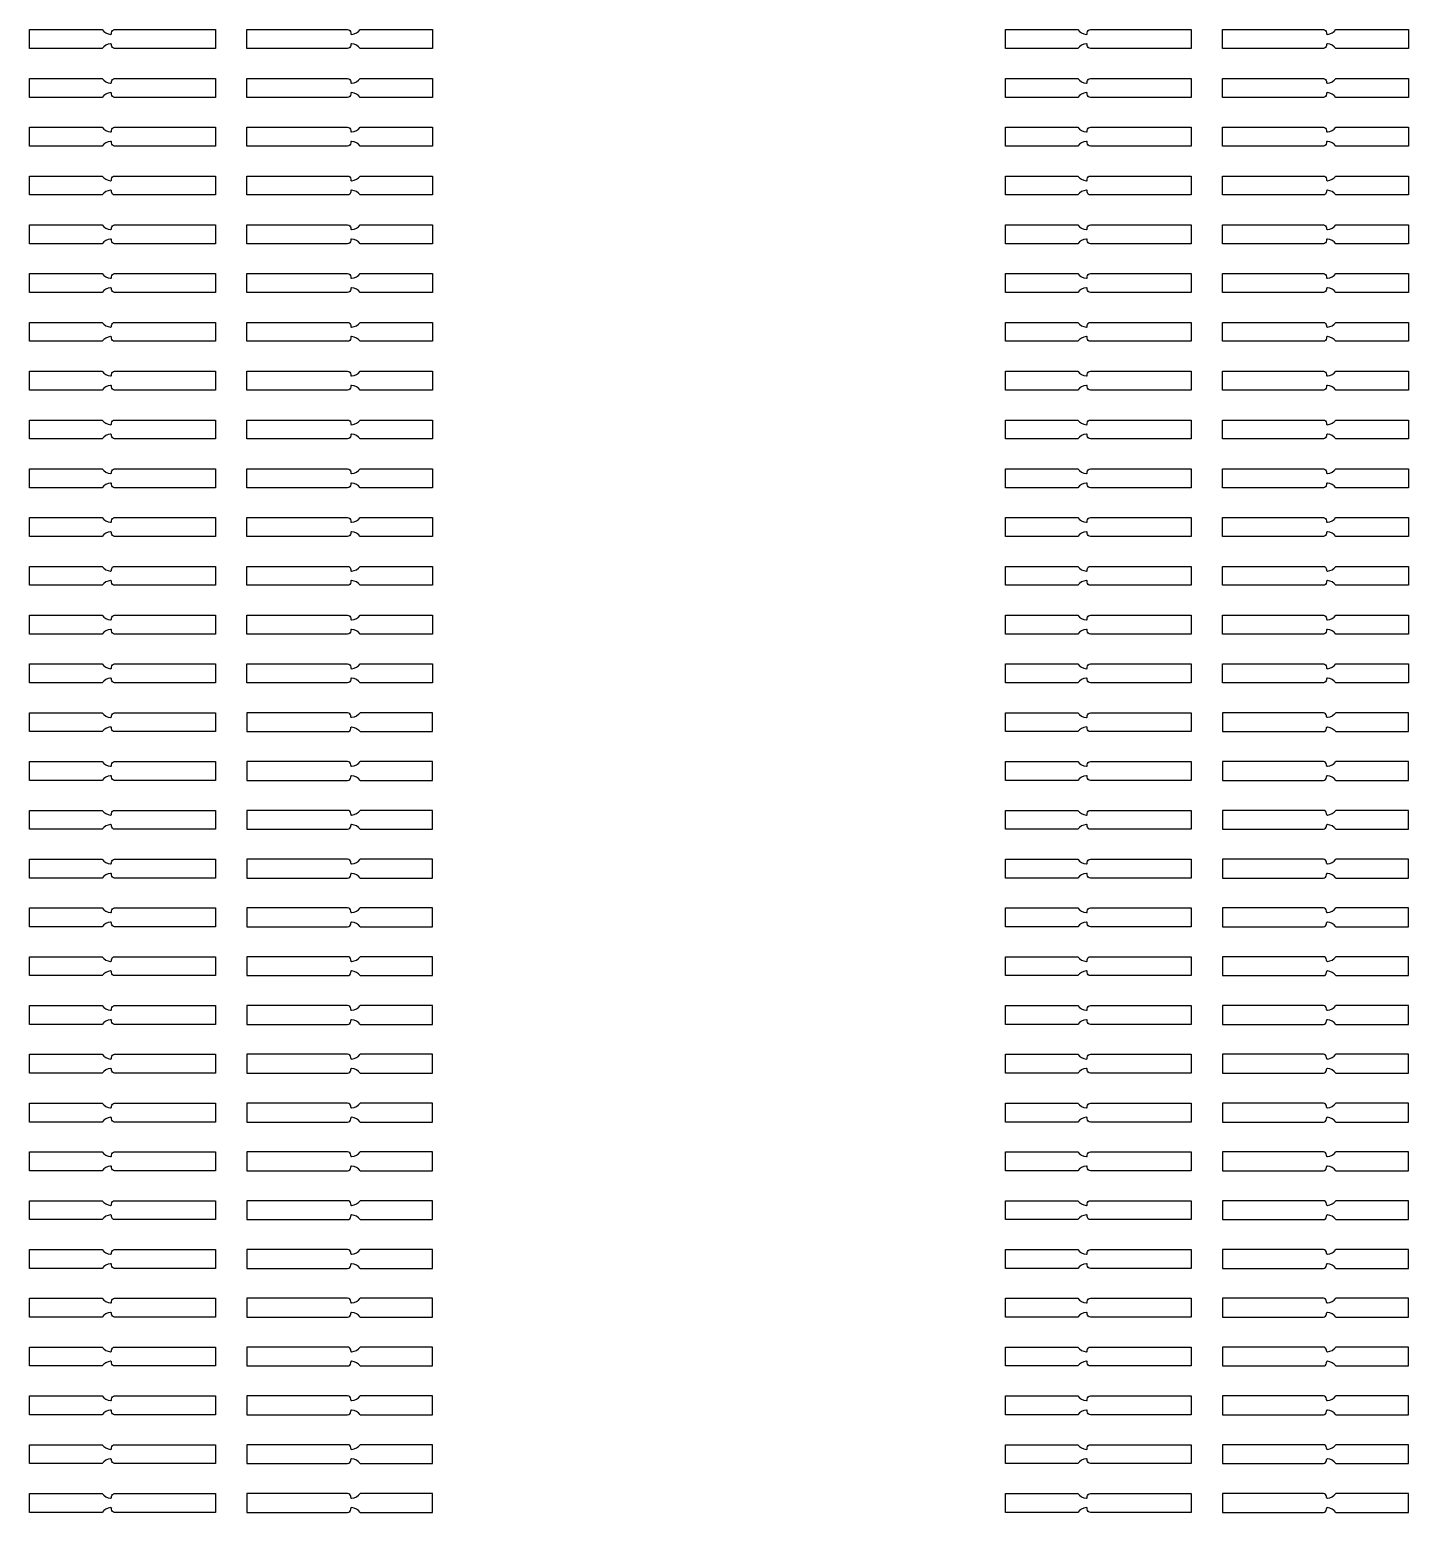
# Model space of a CAD drawing. Extents: x 15393 to 105743, y 58698 to 87977.
# Drawn here: x 58052.3 to 58490.3, y 58706 to 59177 of the extents above; entities that cross this region are included whole.
import ezdxf

# ---------------------------------------------------------------- set-up
doc = ezdxf.new("R2010")
doc.units = 13
doc.header["$MEASUREMENT"] = 0
doc.layers.add('Trap Layer', color=80, linetype='Continuous')

# ---------------------------------------------------------------- blocks, each defined once
blk = doc.blocks.new('*U137')
at = {"layer": 'Trap Layer'}
for p, q in [((2.5, 3), (-29.5, 3)), ((-29.5, 3), (-29.5, -3)), ((3.5, 1.76), (3.5, 2)), ((29.5, 3), (6.5, 3)), ((29.5, -3), (29.5, 3)), ((-29.5, -3), (2.5, -3)), ((3.5, -2), (3.5, -1.76)), ((6.5, -3), (29.5, -3))]:
    blk.add_line(p, q, dxfattribs=at)
for centre, radius, start, end in [((2.5, 2), 1, 0, 90), ((3.75, 1.76), 0.25, 180, 274.096), ((3.5, 5.25), 3.75, 274.096, 323.1301), ((2.5, -2), 1, 270, 0), ((3.75, -1.76), 0.25, 85.904, 180), ((3.5, -5.25), 3.75, 36.8699, 85.904)]:
    blk.add_arc(centre, radius, start, end, dxfattribs=at)
blk = doc.blocks.new('*U134')
at = {"layer": 'Trap Layer', "color": 0, "linetype": 'ByBlock', "lineweight": -2, "transparency": 16777216}
for p in [(0, 0), (0, -15.5), (0, -31), (0, -46.5), (0, -62), (0, -77.5), (0, -93), (0, -108.5), (0, -124), (0, -139.5), (0, -155), (0, -170.5), (0, -186), (0, -201.5), (0, -217), (0, -232.5)]:
    blk.add_blockref('*U137', p, dxfattribs=at)
blk = doc.blocks.new('*U141')
at = {"layer": 'Trap Layer'}
for p, q in [((2.5, 3), (-29.5, 3)), ((-29.5, 3), (-29.5, -3)), ((3.5, 1.76), (3.5, 2)), ((29.5, 3), (6.5, 3)), ((29.5, -3), (29.5, 3)), ((-29.5, -3), (2.5, -3)), ((3.5, -2), (3.5, -1.76)), ((6.5, -3), (29.5, -3))]:
    blk.add_line(p, q, dxfattribs=at)
for centre, radius, start, end in [((2.5, 2), 1, 0, 90), ((3.75, 1.76), 0.25, 180, 274.096), ((3.5, 5.25), 3.75, 274.096, 323.1301), ((2.5, -2), 1, 270, 0), ((3.75, -1.76), 0.25, 85.904, 180), ((3.5, -5.25), 3.75, 36.8699, 85.904)]:
    blk.add_arc(centre, radius, start, end, dxfattribs=at)
blk = doc.blocks.new('*U138')
at = {"layer": 'Trap Layer', "color": 0, "linetype": 'ByBlock', "lineweight": -2, "transparency": 16777216}
for p in [(0, 0), (0, -15.5), (0, -31), (0, -46.5), (0, -62), (0, -77.5), (0, -93), (0, -108.5), (0, -124), (0, -139.5), (0, -155), (0, -170.5), (0, -186), (0, -201.5), (0, -217), (0, -232.5)]:
    blk.add_blockref('*U141', p, dxfattribs=at)

msp = doc.modelspace()

# ---------------------------------------------------------------- linework, layer by layer
at = {"layer": 'Trap Layer'}
for points in [[(58078.04, 59172.52, 0.217277), (58075.31, 59171.03), (58052.31, 59171.03), (58052.31, 59177.03), (58075.31, 59177.03, 0.217277), (58078.04, 59175.54, 0.435311), (58078.31, 59175.79), (58078.31, 59176.03, -0.414214), (58079.31, 59177.03), (58111.31, 59177.03), (58111.31, 59171.03), (58079.31, 59171.03, -0.414214), (58078.31, 59172.03), (58078.31, 59172.27, 0.435311)], [(58154.58, 59175.54, 0.217277), (58157.31, 59177.03), (58180.31, 59177.03), (58180.31, 59171.03), (58157.31, 59171.03, 0.217277), (58154.58, 59172.52, 0.435311), (58154.31, 59172.27), (58154.31, 59172.03, -0.414214), (58153.31, 59171.03), (58121.31, 59171.03), (58121.31, 59177.03), (58153.31, 59177.03, -0.414214), (58154.31, 59176.03), (58154.31, 59175.79, 0.435311)], [(58388.04, 59172.52, 0.217277), (58385.31, 59171.03), (58362.31, 59171.03), (58362.31, 59177.03), (58385.31, 59177.03, 0.217277), (58388.04, 59175.54, 0.435311), (58388.31, 59175.79), (58388.31, 59176.03, -0.414214), (58389.31, 59177.03), (58421.31, 59177.03), (58421.31, 59171.03), (58389.31, 59171.03, -0.414214), (58388.31, 59172.03), (58388.31, 59172.27, 0.435311)], [(58464.58, 59175.54, 0.217277), (58467.31, 59177.03), (58490.31, 59177.03), (58490.31, 59171.03), (58467.31, 59171.03, 0.217277), (58464.58, 59172.52, 0.435311), (58464.31, 59172.27), (58464.31, 59172.03, -0.414214), (58463.31, 59171.03), (58431.31, 59171.03), (58431.31, 59177.03), (58463.31, 59177.03, -0.414214), (58464.31, 59176.03), (58464.31, 59175.79, 0.435311)], [(58078.04, 59157.02, 0.217277), (58075.31, 59155.53), (58052.31, 59155.53), (58052.31, 59161.53), (58075.31, 59161.53, 0.217277), (58078.04, 59160.04, 0.435311), (58078.31, 59160.29), (58078.31, 59160.53, -0.414214), (58079.31, 59161.53), (58111.31, 59161.53), (58111.31, 59155.53), (58079.31, 59155.53, -0.414214), (58078.31, 59156.53), (58078.31, 59156.77, 0.435311)], [(58154.58, 59160.04, 0.217277), (58157.31, 59161.53), (58180.31, 59161.53), (58180.31, 59155.53), (58157.31, 59155.53, 0.217277), (58154.58, 59157.02, 0.435311), (58154.31, 59156.77), (58154.31, 59156.53, -0.414214), (58153.31, 59155.53), (58121.31, 59155.53), (58121.31, 59161.53), (58153.31, 59161.53, -0.414214), (58154.31, 59160.53), (58154.31, 59160.29, 0.435311)], [(58388.04, 59157.02, 0.217277), (58385.31, 59155.53), (58362.31, 59155.53), (58362.31, 59161.53), (58385.31, 59161.53, 0.217277), (58388.04, 59160.04, 0.435311), (58388.31, 59160.29), (58388.31, 59160.53, -0.414214), (58389.31, 59161.53), (58421.31, 59161.53), (58421.31, 59155.53), (58389.31, 59155.53, -0.414214), (58388.31, 59156.53), (58388.31, 59156.77, 0.435311)], [(58464.58, 59160.04, 0.217277), (58467.31, 59161.53), (58490.31, 59161.53), (58490.31, 59155.53), (58467.31, 59155.53, 0.217277), (58464.58, 59157.02, 0.435311), (58464.31, 59156.77), (58464.31, 59156.53, -0.414214), (58463.31, 59155.53), (58431.31, 59155.53), (58431.31, 59161.53), (58463.31, 59161.53, -0.414214), (58464.31, 59160.53), (58464.31, 59160.29, 0.435311)], [(58078.04, 59141.52, 0.217277), (58075.31, 59140.03), (58052.31, 59140.03), (58052.31, 59146.03), (58075.31, 59146.03, 0.217277), (58078.04, 59144.54, 0.435311), (58078.31, 59144.79), (58078.31, 59145.03, -0.414214), (58079.31, 59146.03), (58111.31, 59146.03), (58111.31, 59140.03), (58079.31, 59140.03, -0.414214), (58078.31, 59141.03), (58078.31, 59141.27, 0.435311)], [(58154.58, 59144.54, 0.217277), (58157.31, 59146.03), (58180.31, 59146.03), (58180.31, 59140.03), (58157.31, 59140.03, 0.217277), (58154.58, 59141.52, 0.435311), (58154.31, 59141.27), (58154.31, 59141.03, -0.414214), (58153.31, 59140.03), (58121.31, 59140.03), (58121.31, 59146.03), (58153.31, 59146.03, -0.414214), (58154.31, 59145.03), (58154.31, 59144.79, 0.435311)], [(58388.04, 59141.52, 0.217277), (58385.31, 59140.03), (58362.31, 59140.03), (58362.31, 59146.03), (58385.31, 59146.03, 0.217277), (58388.04, 59144.54, 0.435311), (58388.31, 59144.79), (58388.31, 59145.03, -0.414214), (58389.31, 59146.03), (58421.31, 59146.03), (58421.31, 59140.03), (58389.31, 59140.03, -0.414214), (58388.31, 59141.03), (58388.31, 59141.27, 0.435311)], [(58464.58, 59144.54, 0.217277), (58467.31, 59146.03), (58490.31, 59146.03), (58490.31, 59140.03), (58467.31, 59140.03, 0.217277), (58464.58, 59141.52, 0.435311), (58464.31, 59141.27), (58464.31, 59141.03, -0.414214), (58463.31, 59140.03), (58431.31, 59140.03), (58431.31, 59146.03), (58463.31, 59146.03, -0.414214), (58464.31, 59145.03), (58464.31, 59144.79, 0.435311)], [(58078.04, 59126.02, 0.217277), (58075.31, 59124.53), (58052.31, 59124.53), (58052.31, 59130.53), (58075.31, 59130.53, 0.217277), (58078.04, 59129.04, 0.435311), (58078.31, 59129.29), (58078.31, 59129.53, -0.414214), (58079.31, 59130.53), (58111.31, 59130.53), (58111.31, 59124.53), (58079.31, 59124.53, -0.414214), (58078.31, 59125.53), (58078.31, 59125.77, 0.435311)], [(58154.58, 59129.04, 0.217277), (58157.31, 59130.53), (58180.31, 59130.53), (58180.31, 59124.53), (58157.31, 59124.53, 0.217277), (58154.58, 59126.02, 0.435311), (58154.31, 59125.77), (58154.31, 59125.53, -0.414214), (58153.31, 59124.53), (58121.31, 59124.53), (58121.31, 59130.53), (58153.31, 59130.53, -0.414214), (58154.31, 59129.53), (58154.31, 59129.29, 0.435311)], [(58388.04, 59126.02, 0.217277), (58385.31, 59124.53), (58362.31, 59124.53), (58362.31, 59130.53), (58385.31, 59130.53, 0.217277), (58388.04, 59129.04, 0.435311), (58388.31, 59129.29), (58388.31, 59129.53, -0.414214), (58389.31, 59130.53), (58421.31, 59130.53), (58421.31, 59124.53), (58389.31, 59124.53, -0.414214), (58388.31, 59125.53), (58388.31, 59125.77, 0.435311)], [(58464.58, 59129.04, 0.217277), (58467.31, 59130.53), (58490.31, 59130.53), (58490.31, 59124.53), (58467.31, 59124.53, 0.217277), (58464.58, 59126.02, 0.435311), (58464.31, 59125.77), (58464.31, 59125.53, -0.414214), (58463.31, 59124.53), (58431.31, 59124.53), (58431.31, 59130.53), (58463.31, 59130.53, -0.414214), (58464.31, 59129.53), (58464.31, 59129.29, 0.435311)], [(58078.04, 59110.52, 0.217277), (58075.31, 59109.03), (58052.31, 59109.03), (58052.31, 59115.03), (58075.31, 59115.03, 0.217277), (58078.04, 59113.54, 0.435311), (58078.31, 59113.79), (58078.31, 59114.03, -0.414214), (58079.31, 59115.03), (58111.31, 59115.03), (58111.31, 59109.03), (58079.31, 59109.03, -0.414214), (58078.31, 59110.03), (58078.31, 59110.27, 0.435311)], [(58154.58, 59113.54, 0.217277), (58157.31, 59115.03), (58180.31, 59115.03), (58180.31, 59109.03), (58157.31, 59109.03, 0.217277), (58154.58, 59110.52, 0.435311), (58154.31, 59110.27), (58154.31, 59110.03, -0.414214), (58153.31, 59109.03), (58121.31, 59109.03), (58121.31, 59115.03), (58153.31, 59115.03, -0.414214), (58154.31, 59114.03), (58154.31, 59113.79, 0.435311)], [(58388.04, 59110.52, 0.217277), (58385.31, 59109.03), (58362.31, 59109.03), (58362.31, 59115.03), (58385.31, 59115.03, 0.217277), (58388.04, 59113.54, 0.435311), (58388.31, 59113.79), (58388.31, 59114.03, -0.414214), (58389.31, 59115.03), (58421.31, 59115.03), (58421.31, 59109.03), (58389.31, 59109.03, -0.414214), (58388.31, 59110.03), (58388.31, 59110.27, 0.435311)], [(58464.58, 59113.54, 0.217277), (58467.31, 59115.03), (58490.31, 59115.03), (58490.31, 59109.03), (58467.31, 59109.03, 0.217277), (58464.58, 59110.52, 0.435311), (58464.31, 59110.27), (58464.31, 59110.03, -0.414214), (58463.31, 59109.03), (58431.31, 59109.03), (58431.31, 59115.03), (58463.31, 59115.03, -0.414214), (58464.31, 59114.03), (58464.31, 59113.79, 0.435311)], [(58078.04, 59095.02, 0.217277), (58075.31, 59093.53), (58052.31, 59093.53), (58052.31, 59099.53), (58075.31, 59099.53, 0.217277), (58078.04, 59098.04, 0.435311), (58078.31, 59098.29), (58078.31, 59098.53, -0.414214), (58079.31, 59099.53), (58111.31, 59099.53), (58111.31, 59093.53), (58079.31, 59093.53, -0.414214), (58078.31, 59094.53), (58078.31, 59094.77, 0.435311)], [(58154.58, 59098.04, 0.217277), (58157.31, 59099.53), (58180.31, 59099.53), (58180.31, 59093.53), (58157.31, 59093.53, 0.217277), (58154.58, 59095.02, 0.435311), (58154.31, 59094.77), (58154.31, 59094.53, -0.414214), (58153.31, 59093.53), (58121.31, 59093.53), (58121.31, 59099.53), (58153.31, 59099.53, -0.414214), (58154.31, 59098.53), (58154.31, 59098.29, 0.435311)], [(58388.04, 59095.02, 0.217277), (58385.31, 59093.53), (58362.31, 59093.53), (58362.31, 59099.53), (58385.31, 59099.53, 0.217277), (58388.04, 59098.04, 0.435311), (58388.31, 59098.29), (58388.31, 59098.53, -0.414214), (58389.31, 59099.53), (58421.31, 59099.53), (58421.31, 59093.53), (58389.31, 59093.53, -0.414214), (58388.31, 59094.53), (58388.31, 59094.77, 0.435311)], [(58464.58, 59098.04, 0.217277), (58467.31, 59099.53), (58490.31, 59099.53), (58490.31, 59093.53), (58467.31, 59093.53, 0.217277), (58464.58, 59095.02, 0.435311), (58464.31, 59094.77), (58464.31, 59094.53, -0.414214), (58463.31, 59093.53), (58431.31, 59093.53), (58431.31, 59099.53), (58463.31, 59099.53, -0.414214), (58464.31, 59098.53), (58464.31, 59098.29, 0.435311)], [(58078.04, 59079.52, 0.217277), (58075.31, 59078.03), (58052.31, 59078.03), (58052.31, 59084.03), (58075.31, 59084.03, 0.217277), (58078.04, 59082.54, 0.435311), (58078.31, 59082.79), (58078.31, 59083.03, -0.414214), (58079.31, 59084.03), (58111.31, 59084.03), (58111.31, 59078.03), (58079.31, 59078.03, -0.414214), (58078.31, 59079.03), (58078.31, 59079.27, 0.435311)], [(58154.58, 59082.54, 0.217277), (58157.31, 59084.03), (58180.31, 59084.03), (58180.31, 59078.03), (58157.31, 59078.03, 0.217277), (58154.58, 59079.52, 0.435311), (58154.31, 59079.27), (58154.31, 59079.03, -0.414214), (58153.31, 59078.03), (58121.31, 59078.03), (58121.31, 59084.03), (58153.31, 59084.03, -0.414214), (58154.31, 59083.03), (58154.31, 59082.79, 0.435311)], [(58388.04, 59079.52, 0.217277), (58385.31, 59078.03), (58362.31, 59078.03), (58362.31, 59084.03), (58385.31, 59084.03, 0.217277), (58388.04, 59082.54, 0.435311), (58388.31, 59082.79), (58388.31, 59083.03, -0.414214), (58389.31, 59084.03), (58421.31, 59084.03), (58421.31, 59078.03), (58389.31, 59078.03, -0.414214), (58388.31, 59079.03), (58388.31, 59079.27, 0.435311)], [(58464.58, 59082.54, 0.217277), (58467.31, 59084.03), (58490.31, 59084.03), (58490.31, 59078.03), (58467.31, 59078.03, 0.217277), (58464.58, 59079.52, 0.435311), (58464.31, 59079.27), (58464.31, 59079.03, -0.414214), (58463.31, 59078.03), (58431.31, 59078.03), (58431.31, 59084.03), (58463.31, 59084.03, -0.414214), (58464.31, 59083.03), (58464.31, 59082.79, 0.435311)], [(58078.04, 59064.02, 0.217277), (58075.31, 59062.53), (58052.31, 59062.53), (58052.31, 59068.53), (58075.31, 59068.53, 0.217277), (58078.04, 59067.04, 0.435311), (58078.31, 59067.29), (58078.31, 59067.53, -0.414214), (58079.31, 59068.53), (58111.31, 59068.53), (58111.31, 59062.53), (58079.31, 59062.53, -0.414214), (58078.31, 59063.53), (58078.31, 59063.77, 0.435311)], [(58154.58, 59067.04, 0.217277), (58157.31, 59068.53), (58180.31, 59068.53), (58180.31, 59062.53), (58157.31, 59062.53, 0.217277), (58154.58, 59064.02, 0.435311), (58154.31, 59063.77), (58154.31, 59063.53, -0.414214), (58153.31, 59062.53), (58121.31, 59062.53), (58121.31, 59068.53), (58153.31, 59068.53, -0.414214), (58154.31, 59067.53), (58154.31, 59067.29, 0.435311)], [(58388.04, 59064.02, 0.217277), (58385.31, 59062.53), (58362.31, 59062.53), (58362.31, 59068.53), (58385.31, 59068.53, 0.217277), (58388.04, 59067.04, 0.435311), (58388.31, 59067.29), (58388.31, 59067.53, -0.414214), (58389.31, 59068.53), (58421.31, 59068.53), (58421.31, 59062.53), (58389.31, 59062.53, -0.414214), (58388.31, 59063.53), (58388.31, 59063.77, 0.435311)], [(58464.58, 59067.04, 0.217277), (58467.31, 59068.53), (58490.31, 59068.53), (58490.31, 59062.53), (58467.31, 59062.53, 0.217277), (58464.58, 59064.02, 0.435311), (58464.31, 59063.77), (58464.31, 59063.53, -0.414214), (58463.31, 59062.53), (58431.31, 59062.53), (58431.31, 59068.53), (58463.31, 59068.53, -0.414214), (58464.31, 59067.53), (58464.31, 59067.29, 0.435311)], [(58078.04, 59048.52, 0.217277), (58075.31, 59047.03), (58052.31, 59047.03), (58052.31, 59053.03), (58075.31, 59053.03, 0.217277), (58078.04, 59051.54, 0.435311), (58078.31, 59051.79), (58078.31, 59052.03, -0.414214), (58079.31, 59053.03), (58111.31, 59053.03), (58111.31, 59047.03), (58079.31, 59047.03, -0.414214), (58078.31, 59048.03), (58078.31, 59048.27, 0.435311)], [(58154.58, 59051.54, 0.217277), (58157.31, 59053.03), (58180.31, 59053.03), (58180.31, 59047.03), (58157.31, 59047.03, 0.217277), (58154.58, 59048.52, 0.435311), (58154.31, 59048.27), (58154.31, 59048.03, -0.414214), (58153.31, 59047.03), (58121.31, 59047.03), (58121.31, 59053.03), (58153.31, 59053.03, -0.414214), (58154.31, 59052.03), (58154.31, 59051.79, 0.435311)], [(58388.04, 59048.52, 0.217277), (58385.31, 59047.03), (58362.31, 59047.03), (58362.31, 59053.03), (58385.31, 59053.03, 0.217277), (58388.04, 59051.54, 0.435311), (58388.31, 59051.79), (58388.31, 59052.03, -0.414214), (58389.31, 59053.03), (58421.31, 59053.03), (58421.31, 59047.03), (58389.31, 59047.03, -0.414214), (58388.31, 59048.03), (58388.31, 59048.27, 0.435311)], [(58464.58, 59051.54, 0.217277), (58467.31, 59053.03), (58490.31, 59053.03), (58490.31, 59047.03), (58467.31, 59047.03, 0.217277), (58464.58, 59048.52, 0.435311), (58464.31, 59048.27), (58464.31, 59048.03, -0.414214), (58463.31, 59047.03), (58431.31, 59047.03), (58431.31, 59053.03), (58463.31, 59053.03, -0.414214), (58464.31, 59052.03), (58464.31, 59051.79, 0.435311)], [(58078.04, 59033.02, 0.217277), (58075.31, 59031.53), (58052.31, 59031.53), (58052.31, 59037.53), (58075.31, 59037.53, 0.217277), (58078.04, 59036.04, 0.435311), (58078.31, 59036.29), (58078.31, 59036.53, -0.414214), (58079.31, 59037.53), (58111.31, 59037.53), (58111.31, 59031.53), (58079.31, 59031.53, -0.414214), (58078.31, 59032.53), (58078.31, 59032.77, 0.435311)], [(58154.58, 59036.04, 0.217277), (58157.31, 59037.53), (58180.31, 59037.53), (58180.31, 59031.53), (58157.31, 59031.53, 0.217277), (58154.58, 59033.02, 0.435311), (58154.31, 59032.77), (58154.31, 59032.53, -0.414214), (58153.31, 59031.53), (58121.31, 59031.53), (58121.31, 59037.53), (58153.31, 59037.53, -0.414214), (58154.31, 59036.53), (58154.31, 59036.29, 0.435311)], [(58388.04, 59033.02, 0.217277), (58385.31, 59031.53), (58362.31, 59031.53), (58362.31, 59037.53), (58385.31, 59037.53, 0.217277), (58388.04, 59036.04, 0.435311), (58388.31, 59036.29), (58388.31, 59036.53, -0.414214), (58389.31, 59037.53), (58421.31, 59037.53), (58421.31, 59031.53), (58389.31, 59031.53, -0.414214), (58388.31, 59032.53), (58388.31, 59032.77, 0.435311)], [(58464.58, 59036.04, 0.217277), (58467.31, 59037.53), (58490.31, 59037.53), (58490.31, 59031.53), (58467.31, 59031.53, 0.217277), (58464.58, 59033.02, 0.435311), (58464.31, 59032.77), (58464.31, 59032.53, -0.414214), (58463.31, 59031.53), (58431.31, 59031.53), (58431.31, 59037.53), (58463.31, 59037.53, -0.414214), (58464.31, 59036.53), (58464.31, 59036.29, 0.435311)], [(58078.04, 59017.52, 0.217277), (58075.31, 59016.03), (58052.31, 59016.03), (58052.31, 59022.03), (58075.31, 59022.03, 0.217277), (58078.04, 59020.54, 0.435311), (58078.31, 59020.79), (58078.31, 59021.03, -0.414214), (58079.31, 59022.03), (58111.31, 59022.03), (58111.31, 59016.03), (58079.31, 59016.03, -0.414214), (58078.31, 59017.03), (58078.31, 59017.27, 0.435311)], [(58154.58, 59020.54, 0.217277), (58157.31, 59022.03), (58180.31, 59022.03), (58180.31, 59016.03), (58157.31, 59016.03, 0.217277), (58154.58, 59017.52, 0.435311), (58154.31, 59017.27), (58154.31, 59017.03, -0.414214), (58153.31, 59016.03), (58121.31, 59016.03), (58121.31, 59022.03), (58153.31, 59022.03, -0.414214), (58154.31, 59021.03), (58154.31, 59020.79, 0.435311)], [(58388.04, 59017.52, 0.217277), (58385.31, 59016.03), (58362.31, 59016.03), (58362.31, 59022.03), (58385.31, 59022.03, 0.217277), (58388.04, 59020.54, 0.435311), (58388.31, 59020.79), (58388.31, 59021.03, -0.414214), (58389.31, 59022.03), (58421.31, 59022.03), (58421.31, 59016.03), (58389.31, 59016.03, -0.414214), (58388.31, 59017.03), (58388.31, 59017.27, 0.435311)], [(58464.58, 59020.54, 0.217277), (58467.31, 59022.03), (58490.31, 59022.03), (58490.31, 59016.03), (58467.31, 59016.03, 0.217277), (58464.58, 59017.52, 0.435311), (58464.31, 59017.27), (58464.31, 59017.03, -0.414214), (58463.31, 59016.03), (58431.31, 59016.03), (58431.31, 59022.03), (58463.31, 59022.03, -0.414214), (58464.31, 59021.03), (58464.31, 59020.79, 0.435311)], [(58078.04, 59002.02, 0.217277), (58075.31, 59000.53), (58052.31, 59000.53), (58052.31, 59006.53), (58075.31, 59006.53, 0.217277), (58078.04, 59005.04, 0.435311), (58078.31, 59005.29), (58078.31, 59005.53, -0.414214), (58079.31, 59006.53), (58111.31, 59006.53), (58111.31, 59000.53), (58079.31, 59000.53, -0.414214), (58078.31, 59001.53), (58078.31, 59001.77, 0.435311)], [(58154.58, 59005.04, 0.217277), (58157.31, 59006.53), (58180.31, 59006.53), (58180.31, 59000.53), (58157.31, 59000.53, 0.217277), (58154.58, 59002.02, 0.435311), (58154.31, 59001.77), (58154.31, 59001.53, -0.414214), (58153.31, 59000.53), (58121.31, 59000.53), (58121.31, 59006.53), (58153.31, 59006.53, -0.414214), (58154.31, 59005.53), (58154.31, 59005.29, 0.435311)], [(58388.04, 59002.02, 0.217277), (58385.31, 59000.53), (58362.31, 59000.53), (58362.31, 59006.53), (58385.31, 59006.53, 0.217277), (58388.04, 59005.04, 0.435311), (58388.31, 59005.29), (58388.31, 59005.53, -0.414214), (58389.31, 59006.53), (58421.31, 59006.53), (58421.31, 59000.53), (58389.31, 59000.53, -0.414214), (58388.31, 59001.53), (58388.31, 59001.77, 0.435311)], [(58464.58, 59005.04, 0.217277), (58467.31, 59006.53), (58490.31, 59006.53), (58490.31, 59000.53), (58467.31, 59000.53, 0.217277), (58464.58, 59002.02, 0.435311), (58464.31, 59001.77), (58464.31, 59001.53, -0.414214), (58463.31, 59000.53), (58431.31, 59000.53), (58431.31, 59006.53), (58463.31, 59006.53, -0.414214), (58464.31, 59005.53), (58464.31, 59005.29, 0.435311)], [(58078.04, 58986.52, 0.217277), (58075.31, 58985.03), (58052.31, 58985.03), (58052.31, 58991.03), (58075.31, 58991.03, 0.217277), (58078.04, 58989.54, 0.435311), (58078.31, 58989.79), (58078.31, 58990.03, -0.414214), (58079.31, 58991.03), (58111.31, 58991.03), (58111.31, 58985.03), (58079.31, 58985.03, -0.414214), (58078.31, 58986.03), (58078.31, 58986.27, 0.435311)], [(58154.58, 58989.54, 0.217277), (58157.31, 58991.03), (58180.31, 58991.03), (58180.31, 58985.03), (58157.31, 58985.03, 0.217277), (58154.58, 58986.52, 0.435311), (58154.31, 58986.27), (58154.31, 58986.03, -0.414214), (58153.31, 58985.03), (58121.31, 58985.03), (58121.31, 58991.03), (58153.31, 58991.03, -0.414214), (58154.31, 58990.03), (58154.31, 58989.79, 0.435311)], [(58388.04, 58986.52, 0.217277), (58385.31, 58985.03), (58362.31, 58985.03), (58362.31, 58991.03), (58385.31, 58991.03, 0.217277), (58388.04, 58989.54, 0.435311), (58388.31, 58989.79), (58388.31, 58990.03, -0.414214), (58389.31, 58991.03), (58421.31, 58991.03), (58421.31, 58985.03), (58389.31, 58985.03, -0.414214), (58388.31, 58986.03), (58388.31, 58986.27, 0.435311)], [(58464.58, 58989.54, 0.217277), (58467.31, 58991.03), (58490.31, 58991.03), (58490.31, 58985.03), (58467.31, 58985.03, 0.217277), (58464.58, 58986.52, 0.435311), (58464.31, 58986.27), (58464.31, 58986.03, -0.414214), (58463.31, 58985.03), (58431.31, 58985.03), (58431.31, 58991.03), (58463.31, 58991.03, -0.414214), (58464.31, 58990.03), (58464.31, 58989.79, 0.435311)], [(58078.04, 58971.02, 0.217277), (58075.31, 58969.53), (58052.31, 58969.53), (58052.31, 58975.53), (58075.31, 58975.53, 0.217277), (58078.04, 58974.04, 0.435311), (58078.31, 58974.29), (58078.31, 58974.53, -0.414214), (58079.31, 58975.53), (58111.31, 58975.53), (58111.31, 58969.53), (58079.31, 58969.53, -0.414214), (58078.31, 58970.53), (58078.31, 58970.77, 0.435311)], [(58154.58, 58974.04, 0.217277), (58157.31, 58975.53), (58180.31, 58975.53), (58180.31, 58969.53), (58157.31, 58969.53, 0.217277), (58154.58, 58971.02, 0.435311), (58154.31, 58970.77), (58154.31, 58970.53, -0.414214), (58153.31, 58969.53), (58121.31, 58969.53), (58121.31, 58975.53), (58153.31, 58975.53, -0.414214), (58154.31, 58974.53), (58154.31, 58974.29, 0.435311)], [(58388.04, 58971.02, 0.217277), (58385.31, 58969.53), (58362.31, 58969.53), (58362.31, 58975.53), (58385.31, 58975.53, 0.217277), (58388.04, 58974.04, 0.435311), (58388.31, 58974.29), (58388.31, 58974.53, -0.414214), (58389.31, 58975.53), (58421.31, 58975.53), (58421.31, 58969.53), (58389.31, 58969.53, -0.414214), (58388.31, 58970.53), (58388.31, 58970.77, 0.435311)], [(58464.58, 58974.04, 0.217277), (58467.31, 58975.53), (58490.31, 58975.53), (58490.31, 58969.53), (58467.31, 58969.53, 0.217277), (58464.58, 58971.02, 0.435311), (58464.31, 58970.77), (58464.31, 58970.53, -0.414214), (58463.31, 58969.53), (58431.31, 58969.53), (58431.31, 58975.53), (58463.31, 58975.53, -0.414214), (58464.31, 58974.53), (58464.31, 58974.29, 0.435311)], [(58078.04, 58955.52, 0.217277), (58075.31, 58954.03), (58052.31, 58954.03), (58052.31, 58960.03), (58075.31, 58960.03, 0.217277), (58078.04, 58958.54, 0.435311), (58078.31, 58958.79), (58078.31, 58959.03, -0.414214), (58079.31, 58960.03), (58111.31, 58960.03), (58111.31, 58954.03), (58079.31, 58954.03, -0.414214), (58078.31, 58955.03), (58078.31, 58955.27, 0.435311)], [(58153.31, 58960.03), (58121.31, 58960.03), (58121.31, 58954.03), (58153.31, 58954.03, 0.414214), (58154.31, 58955.03), (58154.31, 58955.27, -0.435311), (58154.58, 58955.52, -0.217277), (58157.31, 58954.03), (58180.31, 58954.03), (58180.31, 58960.03), (58157.31, 58960.03, -0.217277), (58154.58, 58958.54, -0.435311), (58154.31, 58958.79), (58154.31, 58959.03, 0.414214)], [(58388.04, 58955.52, 0.217277), (58385.31, 58954.03), (58362.31, 58954.03), (58362.31, 58960.03), (58385.31, 58960.03, 0.217277), (58388.04, 58958.54, 0.435311), (58388.31, 58958.79), (58388.31, 58959.03, -0.414214), (58389.31, 58960.03), (58421.31, 58960.03), (58421.31, 58954.03), (58389.31, 58954.03, -0.414214), (58388.31, 58955.03), (58388.31, 58955.27, 0.435311)], [(58463.31, 58960.03), (58431.31, 58960.03), (58431.31, 58954.03), (58463.31, 58954.03, 0.414214), (58464.31, 58955.03), (58464.31, 58955.27, -0.435311), (58464.58, 58955.52, -0.217277), (58467.31, 58954.03), (58490.31, 58954.03), (58490.31, 58960.03), (58467.31, 58960.03, -0.217277), (58464.58, 58958.54, -0.435311), (58464.31, 58958.79), (58464.31, 58959.03, 0.414214)], [(58078.04, 58940.02, 0.217277), (58075.31, 58938.53), (58052.31, 58938.53), (58052.31, 58944.53), (58075.31, 58944.53, 0.217277), (58078.04, 58943.04, 0.435311), (58078.31, 58943.29), (58078.31, 58943.53, -0.414214), (58079.31, 58944.53), (58111.31, 58944.53), (58111.31, 58938.53), (58079.31, 58938.53, -0.414214), (58078.31, 58939.53), (58078.31, 58939.77, 0.435311)], [(58388.04, 58940.02, 0.217277), (58385.31, 58938.53), (58362.31, 58938.53), (58362.31, 58944.53), (58385.31, 58944.53, 0.217277), (58388.04, 58943.04, 0.435311), (58388.31, 58943.29), (58388.31, 58943.53, -0.414214), (58389.31, 58944.53), (58421.31, 58944.53), (58421.31, 58938.53), (58389.31, 58938.53, -0.414214), (58388.31, 58939.53), (58388.31, 58939.77, 0.435311)], [(58078.04, 58924.52, 0.217277), (58075.31, 58923.03), (58052.31, 58923.03), (58052.31, 58929.03), (58075.31, 58929.03, 0.217277), (58078.04, 58927.54, 0.435311), (58078.31, 58927.79), (58078.31, 58928.03, -0.414214), (58079.31, 58929.03), (58111.31, 58929.03), (58111.31, 58923.03), (58079.31, 58923.03, -0.414214), (58078.31, 58924.03), (58078.31, 58924.27, 0.435311)], [(58388.04, 58924.52, 0.217277), (58385.31, 58923.03), (58362.31, 58923.03), (58362.31, 58929.03), (58385.31, 58929.03, 0.217277), (58388.04, 58927.54, 0.435311), (58388.31, 58927.79), (58388.31, 58928.03, -0.414214), (58389.31, 58929.03), (58421.31, 58929.03), (58421.31, 58923.03), (58389.31, 58923.03, -0.414214), (58388.31, 58924.03), (58388.31, 58924.27, 0.435311)], [(58078.04, 58909.02, 0.217277), (58075.31, 58907.53), (58052.31, 58907.53), (58052.31, 58913.53), (58075.31, 58913.53, 0.217277), (58078.04, 58912.04, 0.435311), (58078.31, 58912.29), (58078.31, 58912.53, -0.414214), (58079.31, 58913.53), (58111.31, 58913.53), (58111.31, 58907.53), (58079.31, 58907.53, -0.414214), (58078.31, 58908.53), (58078.31, 58908.77, 0.435311)], [(58388.04, 58909.02, 0.217277), (58385.31, 58907.53), (58362.31, 58907.53), (58362.31, 58913.53), (58385.31, 58913.53, 0.217277), (58388.04, 58912.04, 0.435311), (58388.31, 58912.29), (58388.31, 58912.53, -0.414214), (58389.31, 58913.53), (58421.31, 58913.53), (58421.31, 58907.53), (58389.31, 58907.53, -0.414214), (58388.31, 58908.53), (58388.31, 58908.77, 0.435311)], [(58078.04, 58893.52, 0.217277), (58075.31, 58892.03), (58052.31, 58892.03), (58052.31, 58898.03), (58075.31, 58898.03, 0.217277), (58078.04, 58896.54, 0.435311), (58078.31, 58896.79), (58078.31, 58897.03, -0.414214), (58079.31, 58898.03), (58111.31, 58898.03), (58111.31, 58892.03), (58079.31, 58892.03, -0.414214), (58078.31, 58893.03), (58078.31, 58893.27, 0.435311)], [(58388.04, 58893.52, 0.217277), (58385.31, 58892.03), (58362.31, 58892.03), (58362.31, 58898.03), (58385.31, 58898.03, 0.217277), (58388.04, 58896.54, 0.435311), (58388.31, 58896.79), (58388.31, 58897.03, -0.414214), (58389.31, 58898.03), (58421.31, 58898.03), (58421.31, 58892.03), (58389.31, 58892.03, -0.414214), (58388.31, 58893.03), (58388.31, 58893.27, 0.435311)], [(58078.04, 58878.02, 0.217277), (58075.31, 58876.53), (58052.31, 58876.53), (58052.31, 58882.53), (58075.31, 58882.53, 0.217277), (58078.04, 58881.04, 0.435311), (58078.31, 58881.29), (58078.31, 58881.53, -0.414214), (58079.31, 58882.53), (58111.31, 58882.53), (58111.31, 58876.53), (58079.31, 58876.53, -0.414214), (58078.31, 58877.53), (58078.31, 58877.77, 0.435311)], [(58388.04, 58878.02, 0.217277), (58385.31, 58876.53), (58362.31, 58876.53), (58362.31, 58882.53), (58385.31, 58882.53, 0.217277), (58388.04, 58881.04, 0.435311), (58388.31, 58881.29), (58388.31, 58881.53, -0.414214), (58389.31, 58882.53), (58421.31, 58882.53), (58421.31, 58876.53), (58389.31, 58876.53, -0.414214), (58388.31, 58877.53), (58388.31, 58877.77, 0.435311)], [(58078.04, 58862.52, 0.217277), (58075.31, 58861.03), (58052.31, 58861.03), (58052.31, 58867.03), (58075.31, 58867.03, 0.217277), (58078.04, 58865.54, 0.435311), (58078.31, 58865.79), (58078.31, 58866.03, -0.414214), (58079.31, 58867.03), (58111.31, 58867.03), (58111.31, 58861.03), (58079.31, 58861.03, -0.414214), (58078.31, 58862.03), (58078.31, 58862.27, 0.435311)], [(58388.04, 58862.52, 0.217277), (58385.31, 58861.03), (58362.31, 58861.03), (58362.31, 58867.03), (58385.31, 58867.03, 0.217277), (58388.04, 58865.54, 0.435311), (58388.31, 58865.79), (58388.31, 58866.03, -0.414214), (58389.31, 58867.03), (58421.31, 58867.03), (58421.31, 58861.03), (58389.31, 58861.03, -0.414214), (58388.31, 58862.03), (58388.31, 58862.27, 0.435311)], [(58078.04, 58847.02, 0.217277), (58075.31, 58845.53), (58052.31, 58845.53), (58052.31, 58851.53), (58075.31, 58851.53, 0.217277), (58078.04, 58850.04, 0.435311), (58078.31, 58850.29), (58078.31, 58850.53, -0.414214), (58079.31, 58851.53), (58111.31, 58851.53), (58111.31, 58845.53), (58079.31, 58845.53, -0.414214), (58078.31, 58846.53), (58078.31, 58846.77, 0.435311)], [(58388.04, 58847.02, 0.217277), (58385.31, 58845.53), (58362.31, 58845.53), (58362.31, 58851.53), (58385.31, 58851.53, 0.217277), (58388.04, 58850.04, 0.435311), (58388.31, 58850.29), (58388.31, 58850.53, -0.414214), (58389.31, 58851.53), (58421.31, 58851.53), (58421.31, 58845.53), (58389.31, 58845.53, -0.414214), (58388.31, 58846.53), (58388.31, 58846.77, 0.435311)], [(58078.04, 58831.52, 0.217277), (58075.31, 58830.03), (58052.31, 58830.03), (58052.31, 58836.03), (58075.31, 58836.03, 0.217277), (58078.04, 58834.54, 0.435311), (58078.31, 58834.79), (58078.31, 58835.03, -0.414214), (58079.31, 58836.03), (58111.31, 58836.03), (58111.31, 58830.03), (58079.31, 58830.03, -0.414214), (58078.31, 58831.03), (58078.31, 58831.27, 0.435311)], [(58388.04, 58831.52, 0.217277), (58385.31, 58830.03), (58362.31, 58830.03), (58362.31, 58836.03), (58385.31, 58836.03, 0.217277), (58388.04, 58834.54, 0.435311), (58388.31, 58834.79), (58388.31, 58835.03, -0.414214), (58389.31, 58836.03), (58421.31, 58836.03), (58421.31, 58830.03), (58389.31, 58830.03, -0.414214), (58388.31, 58831.03), (58388.31, 58831.27, 0.435311)], [(58078.04, 58816.02, 0.217277), (58075.31, 58814.53), (58052.31, 58814.53), (58052.31, 58820.53), (58075.31, 58820.53, 0.217277), (58078.04, 58819.04, 0.435311), (58078.31, 58819.29), (58078.31, 58819.53, -0.414214), (58079.31, 58820.53), (58111.31, 58820.53), (58111.31, 58814.53), (58079.31, 58814.53, -0.414214), (58078.31, 58815.53), (58078.31, 58815.77, 0.435311)], [(58388.04, 58816.02, 0.217277), (58385.31, 58814.53), (58362.31, 58814.53), (58362.31, 58820.53), (58385.31, 58820.53, 0.217277), (58388.04, 58819.04, 0.435311), (58388.31, 58819.29), (58388.31, 58819.53, -0.414214), (58389.31, 58820.53), (58421.31, 58820.53), (58421.31, 58814.53), (58389.31, 58814.53, -0.414214), (58388.31, 58815.53), (58388.31, 58815.77, 0.435311)], [(58078.04, 58800.52, 0.217277), (58075.31, 58799.03), (58052.31, 58799.03), (58052.31, 58805.03), (58075.31, 58805.03, 0.217277), (58078.04, 58803.54, 0.435311), (58078.31, 58803.79), (58078.31, 58804.03, -0.414214), (58079.31, 58805.03), (58111.31, 58805.03), (58111.31, 58799.03), (58079.31, 58799.03, -0.414214), (58078.31, 58800.03), (58078.31, 58800.27, 0.435311)], [(58388.04, 58800.52, 0.217277), (58385.31, 58799.03), (58362.31, 58799.03), (58362.31, 58805.03), (58385.31, 58805.03, 0.217277), (58388.04, 58803.54, 0.435311), (58388.31, 58803.79), (58388.31, 58804.03, -0.414214), (58389.31, 58805.03), (58421.31, 58805.03), (58421.31, 58799.03), (58389.31, 58799.03, -0.414214), (58388.31, 58800.03), (58388.31, 58800.27, 0.435311)], [(58078.04, 58785.02, 0.217277), (58075.31, 58783.53), (58052.31, 58783.53), (58052.31, 58789.53), (58075.31, 58789.53, 0.217277), (58078.04, 58788.04, 0.435311), (58078.31, 58788.29), (58078.31, 58788.53, -0.414214), (58079.31, 58789.53), (58111.31, 58789.53), (58111.31, 58783.53), (58079.31, 58783.53, -0.414214), (58078.31, 58784.53), (58078.31, 58784.77, 0.435311)], [(58388.04, 58785.02, 0.217277), (58385.31, 58783.53), (58362.31, 58783.53), (58362.31, 58789.53), (58385.31, 58789.53, 0.217277), (58388.04, 58788.04, 0.435311), (58388.31, 58788.29), (58388.31, 58788.53, -0.414214), (58389.31, 58789.53), (58421.31, 58789.53), (58421.31, 58783.53), (58389.31, 58783.53, -0.414214), (58388.31, 58784.53), (58388.31, 58784.77, 0.435311)], [(58078.04, 58769.52, 0.217277), (58075.31, 58768.03), (58052.31, 58768.03), (58052.31, 58774.03), (58075.31, 58774.03, 0.217277), (58078.04, 58772.54, 0.435311), (58078.31, 58772.79), (58078.31, 58773.03, -0.414214), (58079.31, 58774.03), (58111.31, 58774.03), (58111.31, 58768.03), (58079.31, 58768.03, -0.414214), (58078.31, 58769.03), (58078.31, 58769.27, 0.435311)], [(58388.04, 58769.52, 0.217277), (58385.31, 58768.03), (58362.31, 58768.03), (58362.31, 58774.03), (58385.31, 58774.03, 0.217277), (58388.04, 58772.54, 0.435311), (58388.31, 58772.79), (58388.31, 58773.03, -0.414214), (58389.31, 58774.03), (58421.31, 58774.03), (58421.31, 58768.03), (58389.31, 58768.03, -0.414214), (58388.31, 58769.03), (58388.31, 58769.27, 0.435311)], [(58078.04, 58754.02, 0.217277), (58075.31, 58752.53), (58052.31, 58752.53), (58052.31, 58758.53), (58075.31, 58758.53, 0.217277), (58078.04, 58757.04, 0.435311), (58078.31, 58757.29), (58078.31, 58757.53, -0.414214), (58079.31, 58758.53), (58111.31, 58758.53), (58111.31, 58752.53), (58079.31, 58752.53, -0.414214), (58078.31, 58753.53), (58078.31, 58753.77, 0.435311)], [(58388.04, 58754.02, 0.217277), (58385.31, 58752.53), (58362.31, 58752.53), (58362.31, 58758.53), (58385.31, 58758.53, 0.217277), (58388.04, 58757.04, 0.435311), (58388.31, 58757.29), (58388.31, 58757.53, -0.414214), (58389.31, 58758.53), (58421.31, 58758.53), (58421.31, 58752.53), (58389.31, 58752.53, -0.414214), (58388.31, 58753.53), (58388.31, 58753.77, 0.435311)], [(58078.04, 58738.52, 0.217277), (58075.31, 58737.03), (58052.31, 58737.03), (58052.31, 58743.03), (58075.31, 58743.03, 0.217277), (58078.04, 58741.54, 0.435311), (58078.31, 58741.79), (58078.31, 58742.03, -0.414214), (58079.31, 58743.03), (58111.31, 58743.03), (58111.31, 58737.03), (58079.31, 58737.03, -0.414214), (58078.31, 58738.03), (58078.31, 58738.27, 0.435311)], [(58388.04, 58738.52, 0.217277), (58385.31, 58737.03), (58362.31, 58737.03), (58362.31, 58743.03), (58385.31, 58743.03, 0.217277), (58388.04, 58741.54, 0.435311), (58388.31, 58741.79), (58388.31, 58742.03, -0.414214), (58389.31, 58743.03), (58421.31, 58743.03), (58421.31, 58737.03), (58389.31, 58737.03, -0.414214), (58388.31, 58738.03), (58388.31, 58738.27, 0.435311)], [(58078.04, 58723.02, 0.217277), (58075.31, 58721.53), (58052.31, 58721.53), (58052.31, 58727.53), (58075.31, 58727.53, 0.217277), (58078.04, 58726.04, 0.435311), (58078.31, 58726.29), (58078.31, 58726.53, -0.414214), (58079.31, 58727.53), (58111.31, 58727.53), (58111.31, 58721.53), (58079.31, 58721.53, -0.414214), (58078.31, 58722.53), (58078.31, 58722.77, 0.435311)], [(58388.04, 58723.02, 0.217277), (58385.31, 58721.53), (58362.31, 58721.53), (58362.31, 58727.53), (58385.31, 58727.53, 0.217277), (58388.04, 58726.04, 0.435311), (58388.31, 58726.29), (58388.31, 58726.53, -0.414214), (58389.31, 58727.53), (58421.31, 58727.53), (58421.31, 58721.53), (58389.31, 58721.53, -0.414214), (58388.31, 58722.53), (58388.31, 58722.77, 0.435311)], [(58078.04, 58707.52, 0.217277), (58075.31, 58706.03), (58052.31, 58706.03), (58052.31, 58712.03), (58075.31, 58712.03, 0.217277), (58078.04, 58710.54, 0.435311), (58078.31, 58710.79), (58078.31, 58711.03, -0.414214), (58079.31, 58712.03), (58111.31, 58712.03), (58111.31, 58706.03), (58079.31, 58706.03, -0.414214), (58078.31, 58707.03), (58078.31, 58707.27, 0.435311)], [(58388.04, 58707.52, 0.217277), (58385.31, 58706.03), (58362.31, 58706.03), (58362.31, 58712.03), (58385.31, 58712.03, 0.217277), (58388.04, 58710.54, 0.435311), (58388.31, 58710.79), (58388.31, 58711.03, -0.414214), (58389.31, 58712.03), (58421.31, 58712.03), (58421.31, 58706.03), (58389.31, 58706.03, -0.414214), (58388.31, 58707.03), (58388.31, 58707.27, 0.435311)]]:
    msp.add_lwpolyline(points, format="xyb", close=True, dxfattribs=at)

# ---------------------------------------------------------------- block references
at = {"layer": 'Trap Layer', "color": 4}
for name, p in [('*U134', (58150.81, 58941.53)), ('*U138', (58460.81, 58941.53))]:
    msp.add_blockref(name, p, dxfattribs=at)

doc.saveas('drawing.dxf')
